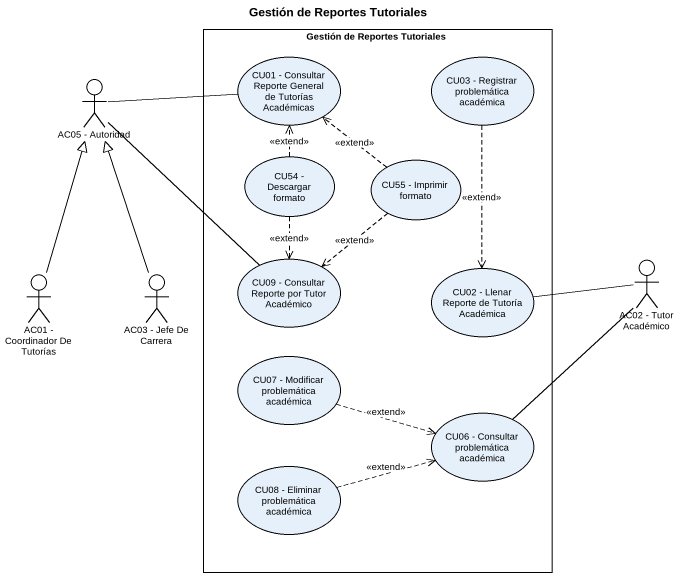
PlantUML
@startuml
title Gestión de Reportes Tutoriales
rectangle "Gestión de Reportes Tutoriales" as Gestión_de_Reportes {
  usecase "CU01 - Consultar Reporte General de Tutorías Académicas" as CU01_Consultar_Reporte
  usecase "CU03 - Registrar problemática académica" as CU03_Registrar_problemática
  usecase "CU54 - Descargar formato" as CU54_Descargar_formato
  usecase "CU55 - Imprimir formato" as CU55_Imprimir_formato
  usecase "CU09 - Consultar Reporte por Tutor Académico" as CU09_Consultar_Reporte_por
  usecase "CU02 - Llenar Reporte de Tutoría Académica" as CU02_Llenar_Reporte_de
  usecase "CU07 - Modificar problemática académica" as CU07_Modificar_problemática
  usecase "CU06 - Consultar problemática académica" as CU06_Consultar_problemática
  usecase "CU08 - Eliminar problemática académica" as CU08_Eliminar_problemática
}
actor "AC05 - Autoridad" as AC05_Autoridad
actor "AC02 - Tutor Académico" as AC02_Tutor_Académico
actor "AC01 - Coordinador De Tutorías" as AC01_Coordinador_De_Tutorías
actor "AC03 - Jefe De Carrera" as AC03_Jefe_De_Carrera
CU03_Registrar_problemática ..> CU02_Llenar_Reporte_de : <<extend>>
AC05_Autoridad -right- CU01_Consultar_Reporte
AC05_Autoridad -- CU09_Consultar_Reporte_por
CU54_Descargar_formato .up.> CU01_Consultar_Reporte : <<extend>>
CU54_Descargar_formato ..> CU09_Consultar_Reporte_por : <<extend>>
CU55_Imprimir_formato .up.> CU01_Consultar_Reporte : <<extend>>
CU55_Imprimir_formato ..> CU09_Consultar_Reporte_por : <<extend>>
AC02_Tutor_Académico -left- CU02_Llenar_Reporte_de
AC02_Tutor_Académico -- CU06_Consultar_problemática
AC01_Coordinador_De_Tutorías -up-|> AC05_Autoridad
AC03_Jefe_De_Carrera -up-|> AC05_Autoridad
CU07_Modificar_problemática .right.> CU06_Consultar_problemática : <<extend>>
CU08_Eliminar_problemática .right.> CU06_Consultar_problemática : <<extend>>
@enduml
